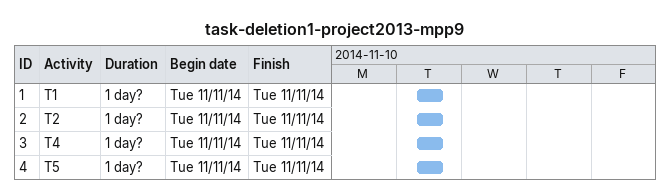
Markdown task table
task-deletion1-project2013-mpp9

| ID | Task | Duration | Start | Finish |
|---|---|---|---|---|
| 1 | T1 | 1d? | 2014-11-11 | 2014-11-11 |
| 2 | T2 | 1d? | 2014-11-11 | 2014-11-11 |
| 3 | T4 | 1d? | 2014-11-11 | 2014-11-11 |
| 4 | T5 | 1d? | 2014-11-11 | 2014-11-11 |
